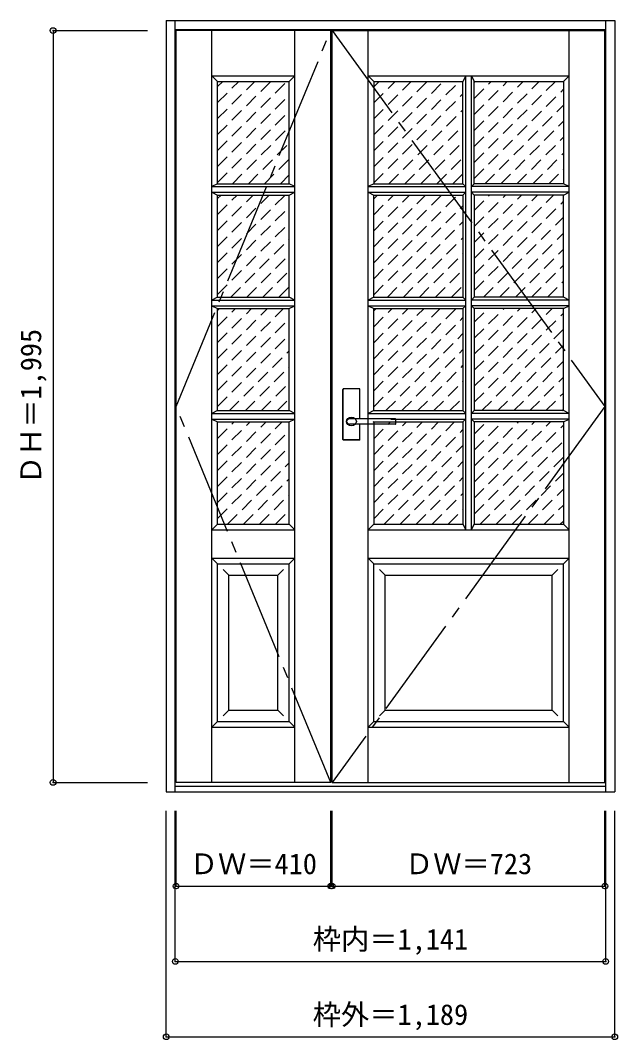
# Model space of a CAD drawing. Units: millimetres, scale not verified. Extents: x -942 to 642, y -1702 to 1003.
import ezdxf
from ezdxf.enums import TextEntityAlignment as Align

# ---------------------------------------------------------------- set-up
doc = ezdxf.new("R2010")
doc.units = ezdxf.units.MM
doc.header["$LTSCALE"] = 30
doc.header["$PDMODE"] = 32
doc.header["$PDSIZE"] = 15
doc.linetypes.add('CHAIN2', pattern=[12, 9, -1, 1, -1])
doc.linetypes.add('DASHED1', pattern=[1.8, 1.2, -0.6])
for name, color, linetype in [('0-0', 4, 'Continuous'), ('0-1_寸法', 7, 'Continuous'), ('0-4_レバー', 3, 'Continuous')]:
    doc.layers.add(name, color=color, linetype=linetype)
doc.styles.add('ＭＳ ゴシック', font='')
doc.styles.get('ＭＳ ゴシック').set_extended_font_data('MS Gothic')

msp = doc.modelspace()

# ---------------------------------------------------------------- linework, layer by layer
at = {"layer": '0-0', "color": 3}
for p, q in [((-554.99, 1002.98), (-554.99, -1044.02)), ((-554.99, 1002.98), (634.01, 1002.98)), ((-530.99, -1044.02), (-530.99, 1002.98)), ((610.01, -1044.02), (610.01, 1002.98)), ((634.01, 1002.98), (634.01, -1044.02)), ((-530.99, 978.98), (610.01, 978.98)), ((-528.99, -1019.02), (-528.99, 975.98)), ((-118.99, 975.98), (-528.99, 975.98)), ((-118.99, -1019.02), (-118.99, 975.98)), ((-114.99, -1019.02), (-114.99, 975.98)), ((-114.99, 975.98), (608.01, 975.98)), ((608.01, -1019.02), (608.01, 975.98)), ((-418.99, 569.48), (-418.99, 840.98)), ((-418.99, 840.98), (-228.99, 840.98)), ((-228.99, 569.48), (-228.99, 840.98)), ((-4.99, 840.98), (231.51, 840.98)), ((231.51, 569.48), (231.51, 840.98)), ((261.51, 569.48), (261.51, 840.98)), ((261.51, 840.98), (498.01, 840.98)), ((-418.99, 569.48), (-228.99, 569.48)), ((-418.99, 539.48), (-228.99, 539.48)), ((-418.99, 268.48), (-418.99, 539.48)), ((-228.99, 268.48), (-228.99, 539.48)), ((-4.99, 268.48), (-4.99, 539.48)), ((-4.99, 539.48), (231.51, 539.48)), ((231.51, 539.48), (231.51, 268.48)), ((261.51, 539.48), (261.51, 268.48)), ((498.01, 539.48), (261.51, 539.48)), ((498.01, 268.48), (498.01, 539.48)), ((-418.99, 268.48), (-228.99, 268.48)), ((-4.99, 268.48), (231.51, 268.48)), ((498.01, 268.48), (261.51, 268.48)), ((-418.99, 238.48), (-228.99, 238.48)), ((-418.99, -32.52), (-418.99, 238.48)), ((-228.99, -32.52), (-228.99, 238.48)), ((-4.99, -32.52), (-4.99, 238.48)), ((-4.99, 238.48), (231.51, 238.48)), ((231.51, 238.48), (231.51, -32.52)), ((261.51, 238.48), (261.51, -32.52)), ((498.01, 238.48), (261.51, 238.48)), ((498.01, -32.52), (498.01, 238.48)), ((-418.99, -32.52), (-228.99, -32.52)), ((-4.99, -32.52), (231.51, -32.52)), ((498.01, -32.52), (261.51, -32.52)), ((-418.99, -62.52), (-228.99, -62.52)), ((-418.99, -334.02), (-418.99, -62.52)), ((-228.99, -334.02), (-228.99, -62.52)), ((-4.99, -62.52), (-4.99, -334.02)), ((-4.99, -62.52), (231.51, -62.52)), ((231.51, -62.52), (231.51, -334.02)), ((498.01, -62.52), (261.51, -62.52)), ((498.01, -62.52), (498.01, -334.02)), ((-418.99, -334.02), (-228.99, -334.02)), ((-4.99, -334.02), (231.51, -334.02)), ((-418.99, -439.02), (-228.99, -439.02)), ((-418.99, -857.02), (-418.99, -439.02)), ((-228.99, -857.02), (-228.99, -439.02)), ((-4.99, -439.02), (498.01, -439.02)), ((-4.99, -857.02), (-4.99, -439.02)), ((-418.99, -857.02), (-228.99, -857.02)), ((-118.99, -1019.02), (-528.99, -1019.02)), ((-114.99, -1019.02), (608.01, -1019.02)), ((-554.99, -1044.02), (634.01, -1044.02)), ((-530.99, -1029.02), (610.01, -1029.02))]:
    msp.add_line(p, q, dxfattribs=at)
at = {"layer": '0-0', "color": 7}
for p, q in [((-433.99, -1019.02), (-433.99, 975.98)), ((-213.99, -1019.02), (-213.99, 975.98)), ((-19.99, -1019.02), (-19.99, 975.98)), ((513.01, -1019.02), (513.01, 975.98)), ((-433.99, 855.98), (-418.99, 840.98)), ((-433.99, 855.98), (-213.99, 855.98)), ((-213.99, 855.98), (-228.99, 840.98)), ((-19.99, 855.98), (513.01, 855.98)), ((-19.99, 855.98), (-4.99, 840.98)), ((239.01, 855.98), (231.51, 840.98)), ((239.01, -349.02), (239.01, 855.98)), ((254.01, -349.02), (254.01, 855.98)), ((254.01, 855.98), (261.51, 840.98)), ((513.01, 855.98), (498.01, 840.98)), ((-418.99, 569.48), (-433.99, 561.98)), ((-213.99, 561.98), (-228.99, 569.48)), ((-4.99, 569.48), (-19.99, 561.98)), ((231.51, 569.48), (239.01, 561.98)), ((261.51, 569.48), (254.01, 561.98)), ((513.01, 561.98), (498.01, 569.48)), ((-433.99, 561.98), (-213.99, 561.98)), ((-433.99, 546.98), (-213.99, 546.98)), ((-433.99, 546.98), (-418.99, 539.48)), ((-228.99, 539.48), (-213.99, 546.98)), ((-19.99, 561.98), (239.01, 561.98)), ((-19.99, 546.98), (-4.99, 539.48)), ((-19.99, 546.98), (239.01, 546.98)), ((239.01, 546.98), (231.51, 539.48)), ((513.01, 561.98), (254.01, 561.98)), ((254.01, 546.98), (261.51, 539.48)), ((513.01, 546.98), (254.01, 546.98)), ((498.01, 539.48), (513.01, 546.98)), ((-418.99, 268.48), (-433.99, 260.98)), ((-433.99, 260.98), (-213.99, 260.98)), ((-433.99, 245.98), (-213.99, 245.98)), ((-433.99, 245.98), (-418.99, 238.48)), ((-213.99, 260.98), (-228.99, 268.48)), ((-228.99, 238.48), (-213.99, 245.98)), ((-4.99, 268.48), (-19.99, 260.98)), ((-19.99, 260.98), (239.01, 260.98)), ((-19.99, 245.98), (-4.99, 238.48)), ((-19.99, 245.98), (239.01, 245.98)), ((231.51, 268.48), (239.01, 260.98)), ((239.01, 245.98), (231.51, 238.48)), ((261.51, 268.48), (254.01, 260.98)), ((513.01, 260.98), (254.01, 260.98)), ((254.01, 245.98), (261.51, 238.48)), ((513.01, 245.98), (254.01, 245.98)), ((513.01, 260.98), (498.01, 268.48)), ((498.01, 238.48), (513.01, 245.98)), ((-418.99, -32.52), (-433.99, -40.02)), ((-433.99, -40.02), (-213.99, -40.02)), ((-213.99, -40.02), (-228.99, -32.52)), ((-4.99, -32.52), (-19.99, -40.02)), ((-19.99, -40.02), (239.01, -40.02)), ((231.51, -32.52), (239.01, -40.02)), ((261.51, -32.52), (254.01, -40.02)), ((513.01, -40.02), (254.01, -40.02)), ((513.01, -40.02), (498.01, -32.52)), ((-433.99, -55.02), (-213.99, -55.02)), ((-433.99, -55.02), (-418.99, -62.52)), ((-228.99, -62.52), (-213.99, -55.02)), ((-7.41, -61.31), (-4.99, -62.52)), ((40.42, -55.02), (239.01, -55.02)), ((239.01, -55.02), (231.51, -62.52)), ((254.01, -55.02), (261.51, -62.52)), ((513.01, -55.02), (254.01, -55.02)), ((498.01, -62.52), (513.01, -55.02)), ((-418.99, -334.02), (-433.99, -349.02)), ((-433.99, -349.02), (-213.99, -349.02)), ((-228.99, -334.02), (-213.99, -349.02)), ((-4.99, -334.02), (-19.99, -349.02)), ((-19.99, -349.02), (513.01, -349.02)), ((231.51, -334.02), (239.01, -349.02)), ((254.01, -349.02), (261.51, -334.02)), ((498.01, -334.02), (513.01, -349.02)), ((-433.99, -424.02), (-418.99, -439.02)), ((-433.99, -424.02), (-213.99, -424.02)), ((-213.99, -424.02), (-228.99, -439.02)), ((-19.99, -424.02), (-4.99, -439.02)), ((-19.99, -424.02), (513.01, -424.02)), ((513.01, -424.02), (498.01, -439.02)), ((-403.99, -454.02), (-388.99, -469.02)), ((-243.99, -454.02), (-258.99, -469.02)), ((10.01, -454.02), (25.01, -469.02)), ((483.01, -454.02), (468.01, -469.02)), ((-388.99, -827.02), (-388.99, -469.02)), ((-388.99, -469.02), (-258.99, -469.02)), ((-258.99, -827.02), (-258.99, -469.02)), ((25.01, -827.02), (25.01, -469.02)), ((25.01, -469.02), (468.01, -469.02)), ((468.01, -827.02), (468.01, -469.02)), ((-388.99, -827.02), (-403.99, -842.02)), ((-388.99, -827.02), (-258.99, -827.02)), ((-258.99, -827.02), (-243.99, -842.02)), ((25.01, -827.02), (10.01, -842.02)), ((25.01, -827.02), (468.01, -827.02)), ((468.01, -827.02), (483.01, -842.02)), ((-418.99, -857.02), (-433.99, -872.02)), ((-228.99, -857.02), (-213.99, -872.02)), ((-4.99, -857.02), (-19.99, -872.02)), ((498.01, -857.02), (513.01, -872.02)), ((-433.99, -872.02), (-213.99, -872.02)), ((-19.99, -872.02), (513.01, -872.02))]:
    msp.add_line(p, q, dxfattribs=at)
at = {"layer": '0-0', "linetype": 'DASHED1'}
for p, q in [((-418.99, 657.48), (-235.49, 840.98)), ((-418.99, 699.91), (-277.91, 840.98)), ((-418.99, 742.34), (-320.34, 840.98)), ((-418.99, 784.76), (-362.77, 840.98)), ((-418.99, 827.19), (-405.19, 840.98)), ((-4.99, 614.1), (221.9, 840.98)), ((-4.99, 656.52), (179.47, 840.98)), ((-4.99, 698.95), (137.05, 840.98)), ((-4.99, 741.38), (94.62, 840.98)), ((-4.99, 783.8), (52.19, 840.98)), ((-4.99, 826.23), (9.77, 840.98)), ((261.51, 626.04), (476.46, 840.98)), ((261.51, 668.47), (434.03, 840.98)), ((261.51, 710.89), (391.6, 840.98)), ((261.51, 753.32), (349.18, 840.98)), ((261.51, 795.74), (306.75, 840.98)), ((261.51, 838.17), (264.33, 840.98)), ((261.51, 583.61), (498.01, 820.11)), ((-418.99, 615.06), (-228.99, 805.06)), ((-4.99, 571.67), (231.51, 808.17)), ((-418.99, 572.63), (-228.99, 762.63)), ((35.25, 569.48), (231.51, 765.74)), ((289.81, 569.48), (498.01, 777.69)), ((332.24, 569.48), (498.01, 735.26)), ((-379.71, 569.48), (-228.99, 720.2)), ((77.68, 569.48), (231.51, 723.32)), ((-337.28, 569.48), (-228.99, 677.78)), ((120.1, 569.48), (231.51, 680.89)), ((374.66, 569.48), (498.01, 692.83)), ((417.09, 569.48), (498.01, 650.41)), ((-294.85, 569.48), (-228.99, 635.35)), ((162.53, 569.48), (231.51, 638.47)), ((204.96, 569.48), (231.51, 596.04)), ((459.52, 569.48), (498.01, 607.98)), ((-252.43, 569.48), (-228.99, 592.92)), ((-418.99, 360.5), (-240, 539.48)), ((-418.99, 402.92), (-282.43, 539.48)), ((-418.99, 445.35), (-324.85, 539.48)), ((-418.99, 487.78), (-367.28, 539.48)), ((-418.99, 530.2), (-409.71, 539.48)), ((-4.99, 317.11), (217.38, 539.48)), ((-4.99, 359.54), (174.96, 539.48)), ((-4.99, 401.97), (132.53, 539.48)), ((-4.99, 444.39), (90.1, 539.48)), ((-4.99, 486.82), (47.68, 539.48)), ((-4.99, 529.24), (5.25, 539.48)), ((261.51, 329.05), (471.94, 539.48)), ((261.51, 371.48), (429.52, 539.48)), ((261.51, 413.91), (387.09, 539.48)), ((261.51, 456.33), (344.66, 539.48)), ((261.51, 498.76), (302.24, 539.48)), ((261.51, 286.63), (498.01, 523.13)), ((-418.99, 318.07), (-228.99, 508.07)), ((-4.99, 274.69), (231.51, 511.19)), ((-418.99, 275.65), (-228.99, 465.65)), ((31.24, 268.48), (231.51, 468.76)), ((285.79, 268.48), (498.01, 480.7)), ((328.22, 268.48), (498.01, 438.28)), ((-383.72, 268.48), (-228.99, 423.22)), ((73.66, 268.48), (231.51, 426.33)), ((-341.3, 268.48), (-228.99, 380.79)), ((116.09, 268.48), (231.51, 383.91)), ((370.65, 268.48), (498.01, 395.85)), ((413.07, 268.48), (498.01, 353.42)), ((-298.87, 268.48), (-228.99, 338.37)), ((158.52, 268.48), (231.51, 341.48)), ((200.94, 268.48), (231.51, 299.05)), ((455.5, 268.48), (498.01, 311)), ((-256.44, 268.48), (-228.99, 295.94)), ((497.93, 268.48), (498.01, 268.57)), ((-418.99, 63.51), (-244.02, 238.48)), ((-418.99, 105.94), (-286.44, 238.48)), ((-418.99, 148.37), (-328.87, 238.48)), ((-418.99, 190.79), (-371.3, 238.48)), ((-418.99, 233.22), (-413.72, 238.48)), ((-4.99, 20.13), (213.37, 238.48)), ((-4.99, 62.55), (170.94, 238.48)), ((-4.99, 104.98), (128.52, 238.48)), ((-4.99, 147.41), (86.09, 238.48)), ((-4.99, 189.83), (43.66, 238.48)), ((-4.99, 232.26), (1.24, 238.48)), ((261.51, 32.07), (467.93, 238.48)), ((261.51, 74.5), (425.5, 238.48)), ((261.51, 116.92), (383.07, 238.48)), ((261.51, 159.35), (340.65, 238.48)), ((261.51, 201.78), (298.22, 238.48)), ((261.51, -10.36), (498.01, 226.14)), ((-418.99, 21.09), (-228.99, 211.09)), ((-4.99, -22.3), (231.51, 214.2)), ((-418.99, -21.34), (-228.99, 168.66)), ((27.22, -32.52), (231.51, 171.78)), ((281.78, -32.52), (498.01, 183.72)), ((324.21, -32.52), (498.01, 141.29)), ((-387.74, -32.52), (-228.99, 126.23)), ((69.65, -32.52), (231.51, 129.35)), ((-345.31, -32.52), (-228.99, 83.81)), ((112.07, -32.52), (231.51, 86.92)), ((366.63, -32.52), (498.01, 98.86)), ((409.06, -32.52), (498.01, 56.44)), ((-302.88, -32.52), (-228.99, 41.38)), ((154.5, -32.52), (231.51, 44.5)), ((196.93, -32.52), (231.51, 2.07)), ((451.49, -32.52), (498.01, 14.01)), ((-260.46, -32.52), (-228.99, -1.05)), ((493.91, -32.52), (498.01, -28.42)), ((-418.99, -233.47), (-248.03, -62.52)), ((-418.99, -191.05), (-290.46, -62.52)), ((-418.99, -148.62), (-332.88, -62.52)), ((-418.99, -106.19), (-375.31, -62.52)), ((-418.99, -63.77), (-417.74, -62.52)), ((-4.99, -276.86), (209.35, -62.52)), ((-4.99, -234.43), (166.93, -62.52)), ((-4.99, -192), (124.5, -62.52)), ((-4.99, -149.58), (82.07, -62.52)), ((-4.99, -64.72), (-2.78, -62.52)), ((261.51, -264.92), (463.91, -62.52)), ((261.51, -222.49), (421.49, -62.52)), ((261.51, -180.06), (379.06, -62.52)), ((261.51, -137.64), (336.63, -62.52)), ((261.51, -95.21), (294.21, -62.52)), ((261.51, -307.34), (498.01, -70.84)), ((-418.99, -275.9), (-228.99, -85.9)), ((-4.99, -319.28), (231.51, -82.78)), ((-418.99, -318.32), (-228.99, -128.32)), ((22.71, -334.02), (231.51, -125.21)), ((277.26, -334.02), (498.01, -113.27)), ((319.69, -334.02), (498.01, -155.69)), ((-392.25, -334.02), (-228.99, -170.75)), ((65.13, -334.02), (231.51, -167.64)), ((-349.83, -334.02), (-228.99, -213.18)), ((107.56, -334.02), (231.51, -210.06)), ((362.12, -334.02), (498.01, -198.12)), ((404.54, -334.02), (498.01, -240.55)), ((-307.4, -334.02), (-228.99, -255.6)), ((149.99, -334.02), (231.51, -252.49)), ((192.41, -334.02), (231.51, -294.92)), ((446.97, -334.02), (498.01, -282.97)), ((-264.97, -334.02), (-228.99, -298.03)), ((489.4, -334.02), (498.01, -325.4))]:
    msp.add_line(p, q, dxfattribs=at)
at = {"layer": '0-0', "color": 7, "linetype": 'CHAIN2'}
for points in [[(-118.99, -1019.02), (-528.99, -21.52), (-118.99, 975.98)], [(-114.99, 975.98), (608.01, -21.52), (-114.99, -1019.02)]]:
    msp.add_lwpolyline(points, dxfattribs=at)
at = {"layer": '0-0', "color": 3}
for points in [[(-4.99, 840.98), (-4.99, 569.48), (231.51, 569.48)], [(498.01, 840.98), (498.01, 569.48), (261.51, 569.48)], [(261.51, -62.52), (261.51, -334.02), (498.01, -334.02)], [(-4.99, -857.02), (498.01, -857.02), (498.01, -439.02)]]:
    msp.add_lwpolyline(points, dxfattribs=at)
at = {"layer": '0-1_寸法', "color": 4}
for p, q in [((-854.99, 975.98), (-854.99, -1019.02)), ((-854.99, 975.98), (-604.99, 975.98)), ((-854.99, -1019.02), (-604.99, -1019.02)), ((-554.99, -1694.02), (-554.99, -1094.02)), ((-530.99, -1494.02), (-530.99, -1094.02)), ((-528.99, -1294.02), (-528.99, -1094.02)), ((-118.99, -1294.02), (-118.99, -1094.02)), ((608.01, -1294.02), (608.01, -1094.02)), ((610.01, -1494.02), (610.01, -1094.02)), ((634.01, -1694.02), (634.01, -1094.02)), ((-114.99, -1294.02), (608.01, -1294.02)), ((-530.99, -1494.02), (610.01, -1494.02)), ((-554.99, -1694.02), (634.01, -1694.02))]:
    msp.add_line(p, q, dxfattribs=at)
msp.add_lwpolyline([(-528.99, -1294.02), (-118.99, -1294.02), (-114.99, -1294.02), (-114.99, -1094.02)], dxfattribs=at)
at = {"layer": '0-1_寸法'}
for p in [(-854.99, 975.98), (-854.99, -1019.02), (-528.99, -1294.02), (-118.99, -1294.02), (-114.99, -1294.02), (608.01, -1294.02), (-530.99, -1494.02), (610.01, -1494.02), (-554.99, -1694.02), (634.01, -1694.02)]:
    msp.add_point(p, dxfattribs=at)
at = {"layer": '0-4_レバー'}
for p, q in [((-86.49, -109.02), (-86.49, 23.98)), ((-42.99, 25.48), (-84.99, 25.48)), ((-41.49, -54.52), (-41.49, 23.98)), ((53.01, -68.52), (-68.99, -68.52)), ((-41.49, -109.02), (-41.49, -68.52)), ((54.01, -67.52), (54.01, -55.52)), ((-42.99, -110.52), (-84.99, -110.52))]:
    msp.add_line(p, q, dxfattribs=at)
at = {"layer": '0-4_レバー', "color": 4}
for p, q in [((-85.99, -109.02), (-85.99, 23.98)), ((-42.99, 24.98), (-84.99, 24.98)), ((-41.99, -54.52), (-41.99, 23.98)), ((-41.99, -109.02), (-41.99, -68.52)), ((-42.99, -110.02), (-84.99, -110.02))]:
    msp.add_line(p, q, dxfattribs=at)
at = {"layer": '0-4_レバー', "color": 4, "linetype": 'DASHED1'}
msp.add_line((-4.99, -107.15), (39.65, -62.52), dxfattribs=at)
at = {"layer": '0-4_レバー'}
msp.add_lwpolyline([(53.01, -54.52), (-68.81, -54.52), (-68.99, -54.52)], dxfattribs=at)
for centre, radius, start, end in [((-84.99, 23.98), 1.5, 90, 180), ((-42.99, 23.98), 1.5, 0, 90), ((53.01, -55.52), 1, 0, 90), ((53.01, -67.52), 1, 270, 0), ((-84.99, -109.02), 1.5, 180, 270), ((-42.99, -109.02), 1.5, 270, 0)]:
    msp.add_arc(centre, radius, start, end, dxfattribs=at)
at = {"layer": '0-4_レバー', "color": 4}
for centre, start, end in [((-84.99, 23.98), 90, 180), ((-42.99, 23.98), 0, 90), ((-84.99, -109.02), 180, 270), ((-42.99, -109.02), 270, 0)]:
    msp.add_arc(centre, 1, start, end, dxfattribs=at)
at = {"layer": '0-4_レバー'}
msp.add_ellipse((-63.99, -61.52), major_axis=(-13, 0), ratio=0.865384, dxfattribs=at)
msp.add_ellipse((-68.99, -61.52), major_axis=(-8, 0), ratio=0.875, start_param=4.712389, end_param=7.8539816, dxfattribs=at)

# ---------------------------------------------------------------- texts
at = {"layer": '0-1_寸法', "style": 'ＭＳ ゴシック'}
msp.add_text('ＤＨ＝1,995', height=54.99, rotation=90, dxfattribs=at).set_placement((-869.99, -227.77), align=Align.BOTTOM_LEFT)
for s, p in [('ＤＷ＝410', (-492.74, -1279.02)), ('ＤＷ＝723', (77.76, -1279.02)), ('枠内＝1,141', (-166.74, -1479.02)), ('枠外＝1,189', (-166.74, -1679.02))]:
    msp.add_text(s, height=54.99, dxfattribs=at).set_placement(p, align=Align.BOTTOM_LEFT)

doc.saveas('drawing.dxf')
